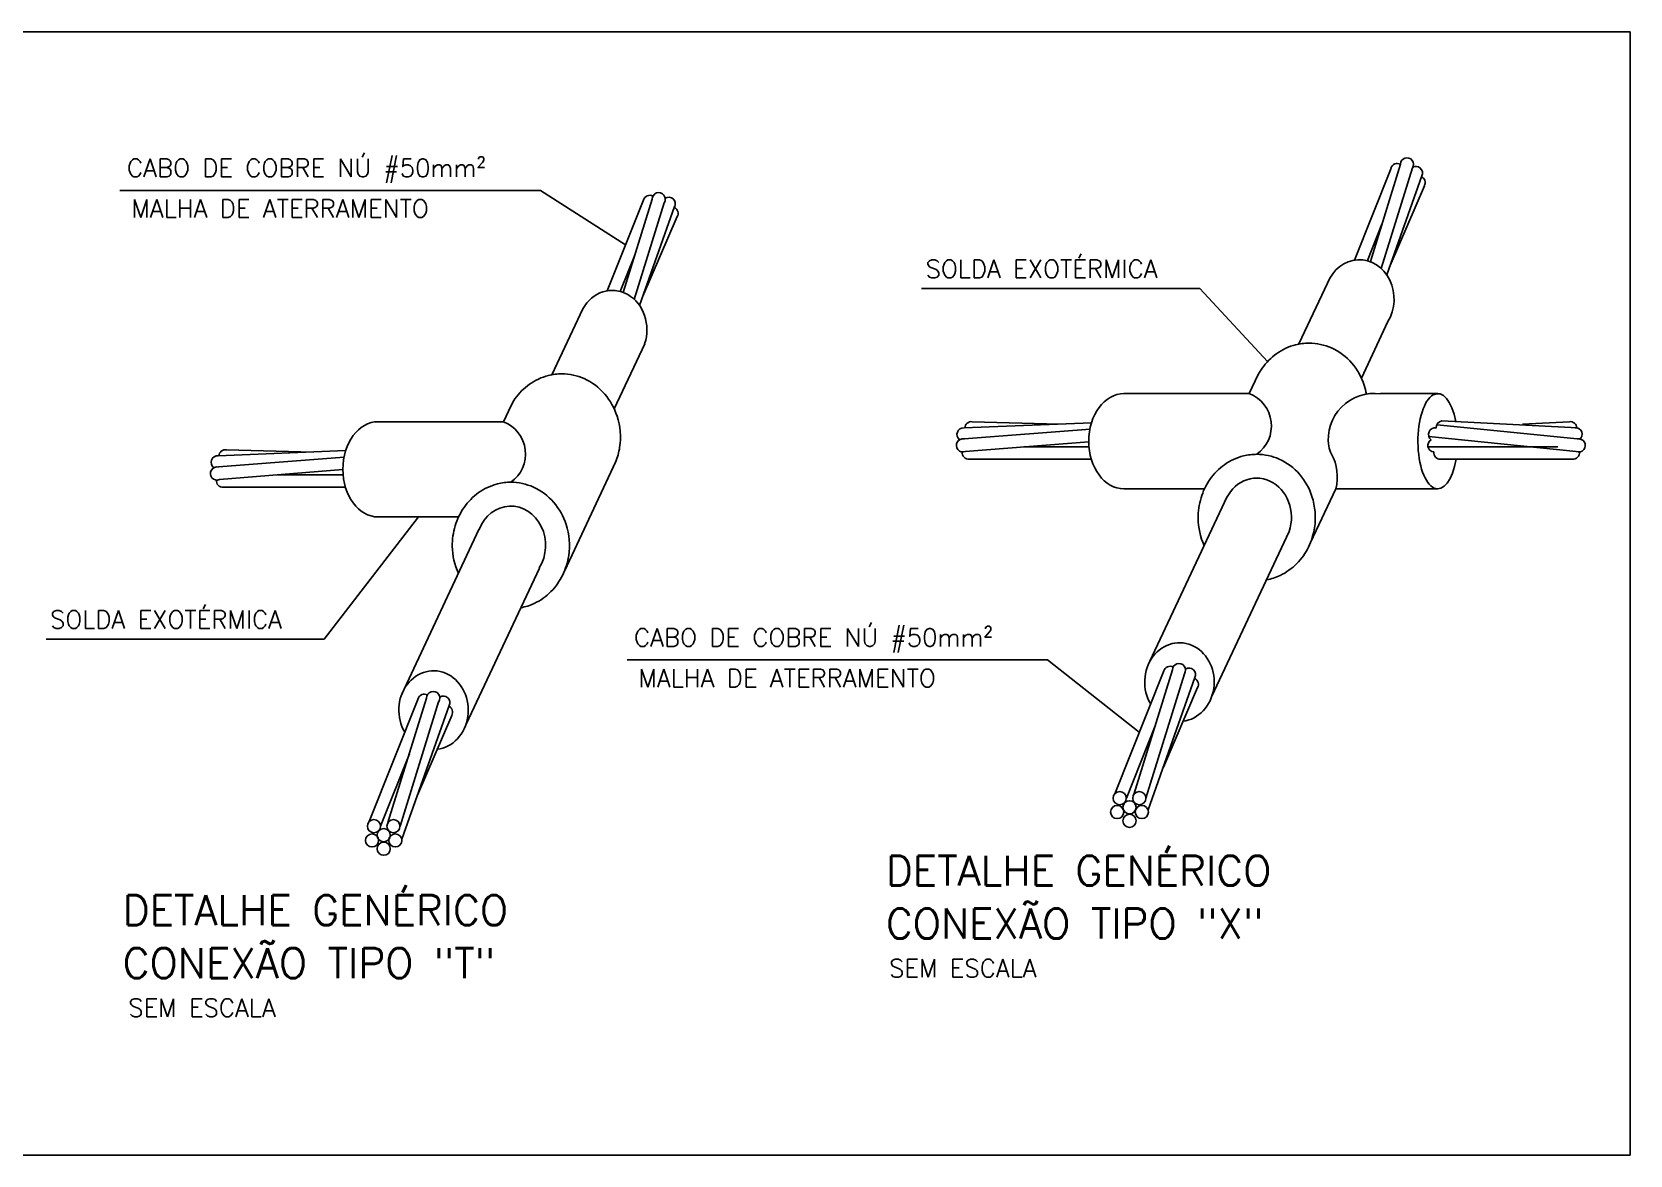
# Model space of a CAD drawing. Extents: x 0 to 11638, y -6007 to 0.
# Drawn here: x 10275.56 to 10285.59, y -3586.9 to -3579.85 of the extents above; entities that cross this region are included whole.
import ezdxf

# ---------------------------------------------------------------- set-up
doc = ezdxf.new("R2010")
doc.units = 0
doc.linetypes.add('CONTINUO', pattern=[0])
for name, color, linetype in [('ELE-FIAÇÃO1', 7, 'CONTINUOUS'), ('ELE-MALHA TERRA', 160, 'CONTINUOUS'), ('ELE-SOLDA EXOTÉRMICA', 10, 'CONTINUOUS'), ('ELE-TEXTOS', 7, 'CONTINUOUS')]:
    doc.layers.add(name, color=color, linetype=linetype)
doc.styles.add('ROMANS', font='romans.shx', dxfattribs={"height": 0.3})

msp = doc.modelspace()

# ---------------------------------------------------------------- linework, layer by layer
at = {"layer": 'ELE-FIAÇÃO1', "linetype": 'CONTINUO'}
for p, q in [((10278.753, -3580.848), (10276.114, -3580.848)), ((10278.753, -3580.848), (10279.287, -3581.19)), ((10282.89, -3581.464), (10281.145, -3581.464)), ((10282.89, -3581.464), (10283.315, -3581.923)), ((10277.395, -3583.666), (10277.987, -3582.897)), ((10277.395, -3583.666), (10275.65, -3583.666)), ((10281.935, -3583.796), (10279.296, -3583.796)), ((10282.511, -3584.25), (10281.935, -3583.796))]:
    msp.add_line(p, q, dxfattribs=at)
msp.add_lwpolyline([(10263.576, -3579.853), (10285.591, -3579.853), (10285.591, -3586.905), (10263.576, -3586.905)], close=True, dxfattribs=at)
at = {"layer": 'ELE-MALHA TERRA'}
for p, q in [((10283.861, -3581.285), (10284.091, -3580.708)), ((10283.961, -3581.295), (10284.15, -3580.684)), ((10284.03, -3581.339), (10284.225, -3580.707)), ((10284.064, -3581.378), (10284.284, -3580.756)), ((10284.085, -3581.319), (10284.3, -3580.819)), ((10279.172, -3581.479), (10279.402, -3580.902)), ((10279.272, -3581.489), (10279.454, -3580.903)), ((10279.341, -3581.532), (10279.529, -3580.926)), ((10279.375, -3581.571), (10279.595, -3580.95)), ((10279.396, -3581.512), (10279.611, -3581.012)), ((10283.943, -3581.289), (10284.034, -3581.06)), ((10279.254, -3581.483), (10279.345, -3581.254)), ((10282.211, -3582.307), (10281.411, -3582.339)), ((10282.007, -3582.315), (10281.463, -3582.3)), ((10284.381, -3582.319), (10285.26, -3582.408)), ((10284.41, -3582.295), (10285.262, -3582.339)), ((10284.916, -3582.315), (10285.21, -3582.3)), ((10282.202, -3582.346), (10281.413, -3582.408)), ((10282.194, -3582.426), (10281.419, -3582.487)), ((10284.328, -3582.394), (10285.253, -3582.487)), ((10277.531, -3582.482), (10276.73, -3582.514)), ((10277.521, -3582.522), (10276.733, -3582.584)), ((10277.326, -3582.491), (10276.782, -3582.476)), ((10282.21, -3582.535), (10281.438, -3582.536)), ((10282.196, -3582.458), (10281.786, -3582.458)), ((10284.323, -3582.458), (10285.137, -3582.458)), ((10284.391, -3582.535), (10285.235, -3582.536)), ((10277.513, -3582.601), (10276.739, -3582.663)), ((10277.515, -3582.634), (10277.105, -3582.634)), ((10277.53, -3582.711), (10276.757, -3582.711)), ((10282.358, -3584.636), (10282.665, -3583.864)), ((10282.477, -3584.641), (10282.719, -3583.859)), ((10282.552, -3584.664), (10282.795, -3583.883)), ((10282.566, -3584.738), (10282.86, -3583.906)), ((10277.677, -3584.811), (10277.987, -3584.034)), ((10277.796, -3584.817), (10278.038, -3584.035)), ((10282.662, -3584.469), (10282.877, -3583.969)), ((10277.872, -3584.84), (10278.114, -3584.059)), ((10277.883, -3584.921), (10278.18, -3584.082)), ((10277.981, -3584.644), (10278.196, -3584.145)), ((10282.43, -3584.664), (10282.61, -3584.21)), ((10277.749, -3584.84), (10277.93, -3584.386))]:
    msp.add_line(p, q, dxfattribs=at)
for centre in [(10282.388, -3584.664), (10282.511, -3584.664), (10282.372, -3584.751), (10282.45, -3584.721), (10282.527, -3584.751), (10277.708, -3584.84), (10277.83, -3584.84), (10282.45, -3584.806), (10277.696, -3584.929), (10277.769, -3584.896), (10277.769, -3584.981), (10277.842, -3584.929)]:
    msp.add_circle(centre, 0.0413, dxfattribs=at)
for centre, start, end in [((10284.13, -3580.72), 61.9294, 162.7933), ((10284.191, -3580.684), 325.5653, 180), ((10284.247, -3580.738), 334.0097, 122.104), ((10284.264, -3580.799), 330.2006, 64.2193), ((10279.439, -3580.92), 61.9294, 162.7933), ((10279.495, -3580.903), 325.5653, 180), ((10279.558, -3580.932), 334.0097, 122.104), ((10279.575, -3580.992), 330.2006, 64.2193), ((10281.408, -3582.38), 85.77, 233.8643), ((10281.457, -3582.341), 81.9609, 175.9795), ((10284.367, -3582.38), 78.4395, 233.8643), ((10284.416, -3582.336), 98.8708, 185.0683), ((10285.216, -3582.341), 4.0205, 98.0391), ((10285.249, -3582.379), 306.1357, 94.23), ((10281.404, -3582.449), 77.3256, 291.7603), ((10284.363, -3582.449), 120.2582, 263.8646), ((10285.269, -3582.449), 248.2397, 102.6744), ((10276.727, -3582.555), 85.77, 233.8643), ((10276.776, -3582.517), 81.9609, 175.9795), ((10281.441, -3582.494), 173.6897, 274.5536), ((10284.4, -3582.494), 173.6897, 274.5536), ((10285.232, -3582.494), 265.4464, 6.3103), ((10276.723, -3582.625), 77.3256, 291.7603), ((10276.76, -3582.67), 173.6897, 274.5536), ((10282.704, -3583.877), 61.9294, 162.7933), ((10282.76, -3583.859), 325.5653, 180), ((10282.823, -3583.888), 334.0097, 122.104), ((10282.841, -3583.949), 330.2006, 64.2193), ((10278.024, -3584.052), 61.9294, 162.7933), ((10278.08, -3584.035), 325.5653, 180), ((10278.143, -3584.064), 334.0097, 122.104), ((10278.16, -3584.124), 330.2006, 64.2193)]:
    msp.add_arc(centre, 0.0413, start, end, dxfattribs=at)
at = {"layer": 'ELE-SOLDA EXOTÉRMICA'}
for p, q in [((10283.512, -3581.812), (10283.692, -3581.43)), ((10278.824, -3582.006), (10279.018, -3581.592)), ((10283.905, -3582.026), (10284.071, -3581.672)), ((10279.216, -3582.219), (10279.407, -3581.812)), ((10283.201, -3582.124), (10283.258, -3582.004)), ((10282.415, -3582.124), (10283.201, -3582.124)), ((10284.024, -3582.124), (10284.384, -3582.124)), ((10278.52, -3582.3), (10278.569, -3582.198)), ((10277.734, -3582.3), (10278.52, -3582.3)), ((10278.905, -3583.235), (10279.224, -3582.554)), ((10282.415, -3582.721), (10282.92, -3582.721)), ((10283.585, -3583.059), (10283.744, -3582.721)), ((10283.744, -3582.721), (10284.384, -3582.721)), ((10282.578, -3583.803), (10283.063, -3582.77)), ((10277.734, -3582.897), (10278.239, -3582.897)), ((10277.882, -3584.011), (10278.367, -3582.977)), ((10282.966, -3584.024), (10283.452, -3582.99)), ((10278.286, -3584.199), (10278.746, -3583.219))]:
    msp.add_line(p, q, dxfattribs=at)
for centre, radius, start, end in [((10283.122, -3582.327), 0.218, 305.3486, 68.6549), ((10283.986, -3582.411), 0.289, 82.4099, 188.3904), ((10278.441, -3582.503), 0.218, 305.3486, 68.6549), ((10283.848, -3582.432), 0.149, 188.3904, 208.6776), ((10283.454, -3582.647), 0.3, 345.6355, 28.6776)]:
    msp.add_arc(centre, radius, start, end, dxfattribs=at)
for centre, major_axis, ratio, start_param, end_param in [((10283.892, -3581.53), (0, 0.247), 0.882961, 4.101674, 7.43848), ((10279.203, -3581.723), (0, 0.247), 0.882961, 4.345439, 7.291819), ((10282.415, -3582.423), (0, -0.299), 0.740144, 3.141593, 6.283185), ((10284.384, -3582.423), (0, 0.299), 0.41571, -1.140378, 4.327164), ((10277.734, -3582.599), (0, -0.299), 0.740144, 3.141593, 6.283185), ((10283.248, -3582.901), (0, 0.247), 0.882961, 4.345439, 7.43848), ((10278.567, -3583.077), (0, 0.247), 0.882961, 4.101674, 7.43848), ((10282.763, -3583.935), (0, 0.247), 0.882961, 3.246416, 8.449405), ((10278.082, -3584.111), (0, 0.247), 0.882961, 3.246416, 8.449405)]:
    msp.add_ellipse(centre, major_axis=major_axis, ratio=ratio, start_param=start_param, end_param=end_param, dxfattribs=at)
for points, knots in [([(10283.936, -3582.126), (10283.933, -3582.108), (10283.928, -3582.089), (10283.906, -3582.021), (10283.88, -3581.973), (10283.81, -3581.892), (10283.766, -3581.859), (10283.673, -3581.817), (10283.624, -3581.807), (10283.576, -3581.807), (10283.548, -3581.807), (10283.519, -3581.81), (10283.449, -3581.828), (10283.409, -3581.847), (10283.338, -3581.897), (10283.307, -3581.929), (10283.273, -3581.977), (10283.265, -3581.99), (10283.258, -3582.004)], [4.917192, 4.917192, 4.917192, 4.917192, 5.065693, 5.065693, 5.486564, 5.486564, 5.907436, 5.907436, 6.283185, 6.283185, 6.283185, 6.501207, 6.501207, 6.842665, 6.842665, 7.184123, 7.184123, 7.307783, 7.307783, 7.307783, 7.307783]), ([(10279.224, -3582.554), (10279.236, -3582.524), (10279.245, -3582.493), (10279.26, -3582.395), (10279.254, -3582.328), (10279.217, -3582.214), (10279.191, -3582.167), (10279.121, -3582.086), (10279.077, -3582.052), (10278.984, -3582.01), (10278.935, -3582), (10278.887, -3582), (10278.859, -3582), (10278.83, -3582.003), (10278.76, -3582.021), (10278.72, -3582.04), (10278.649, -3582.09), (10278.618, -3582.122), (10278.584, -3582.17), (10278.576, -3582.184), (10278.569, -3582.198)], [4.286898, 4.286898, 4.286898, 4.286898, 4.542563, 4.542563, 5.065693, 5.065693, 5.486564, 5.486564, 5.907436, 5.907436, 6.283185, 6.283185, 6.283185, 6.501207, 6.501207, 6.842665, 6.842665, 7.184123, 7.184123, 7.307783, 7.307783, 7.307783, 7.307783]), ([(10283.31, -3583.293), (10283.339, -3583.287), (10283.368, -3583.278), (10283.434, -3583.247), (10283.469, -3583.221), (10283.53, -3583.161), (10283.554, -3583.125), (10283.592, -3583.049), (10283.604, -3583.008), (10283.621, -3582.9), (10283.615, -3582.833), (10283.578, -3582.719), (10283.552, -3582.671), (10283.482, -3582.59), (10283.438, -3582.557), (10283.345, -3582.515), (10283.296, -3582.505), (10283.248, -3582.505), (10283.22, -3582.505), (10283.192, -3582.508), (10283.122, -3582.526), (10283.081, -3582.545), (10283.01, -3582.595), (10282.979, -3582.627), (10282.929, -3582.698), (10282.911, -3582.737), (10282.886, -3582.82), (10282.88, -3582.863), (10282.881, -3582.965), (10282.894, -3583.024), (10282.918, -3583.078)], [3.302521, 3.302521, 3.302521, 3.302521, 3.534771, 3.534771, 3.870702, 3.870702, 4.206632, 4.206632, 4.542563, 4.542563, 5.065693, 5.065693, 5.486564, 5.486564, 5.907436, 5.907436, 6.283185, 6.283185, 6.283185, 6.501207, 6.501207, 6.842665, 6.842665, 7.184123, 7.184123, 7.525581, 7.525581, 7.867039, 7.867039, 8.332959, 8.332959, 8.332959, 8.332959]), ([(10278.629, -3583.468), (10278.659, -3583.463), (10278.687, -3583.454), (10278.753, -3583.423), (10278.789, -3583.397), (10278.849, -3583.336), (10278.874, -3583.301), (10278.911, -3583.224), (10278.924, -3583.183), (10278.94, -3583.076), (10278.935, -3583.008), (10278.898, -3582.895), (10278.871, -3582.847), (10278.801, -3582.766), (10278.758, -3582.733), (10278.664, -3582.691), (10278.616, -3582.68), (10278.567, -3582.68), (10278.539, -3582.68), (10278.511, -3582.684), (10278.441, -3582.702), (10278.4, -3582.72), (10278.329, -3582.771), (10278.298, -3582.803), (10278.249, -3582.874), (10278.23, -3582.913), (10278.205, -3582.996), (10278.199, -3583.039), (10278.2, -3583.141), (10278.213, -3583.2), (10278.238, -3583.253)], [3.302521, 3.302521, 3.302521, 3.302521, 3.534771, 3.534771, 3.870702, 3.870702, 4.206632, 4.206632, 4.542563, 4.542563, 5.065693, 5.065693, 5.486564, 5.486564, 5.907436, 5.907436, 6.283185, 6.283185, 6.283185, 6.501207, 6.501207, 6.842665, 6.842665, 7.184123, 7.184123, 7.525581, 7.525581, 7.867039, 7.867039, 8.332959, 8.332959, 8.332959, 8.332959])]:
    msp.add_open_spline(points, degree=3, knots=knots, dxfattribs=at)

# ---------------------------------------------------------------- texts
at = {"layer": 'ELE-TEXTOS', "style": 'ROMANS'}
for s, height, p in [('CABO DE COBRE NÚ #50mm²', 0.1125, (10276.158, -3580.763)), ('MALHA DE ATERRAMENTO ', 0.1125, (10276.186, -3581.018)), ('SOLDA EXOTÉRMICA', 0.1125, (10281.17, -3581.397)), ('SOLDA EXOTÉRMICA', 0.1125, (10275.675, -3583.598)), ('CABO DE COBRE NÚ #50mm²', 0.1125, (10279.34, -3583.711)), ('MALHA DE ATERRAMENTO ', 0.1125, (10279.368, -3583.966)), ('DETALHE GENÉRICO', 0.1875, (10280.921, -3585.213)), ('DETALHE GENÉRICO', 0.1875, (10276.131, -3585.461)), ('CONEXÃO TIPO "X"', 0.1875, (10280.921, -3585.545)), ('CONEXÃO TIPO "T"', 0.1875, (10276.131, -3585.793)), ('SEM ESCALA', 0.1125, (10280.941, -3585.788)), ('SEM ESCALA', 0.1125, (10276.166, -3586.036))]:
    msp.add_text(s, height=height, dxfattribs=at).set_placement(p)

doc.saveas('drawing.dxf')
